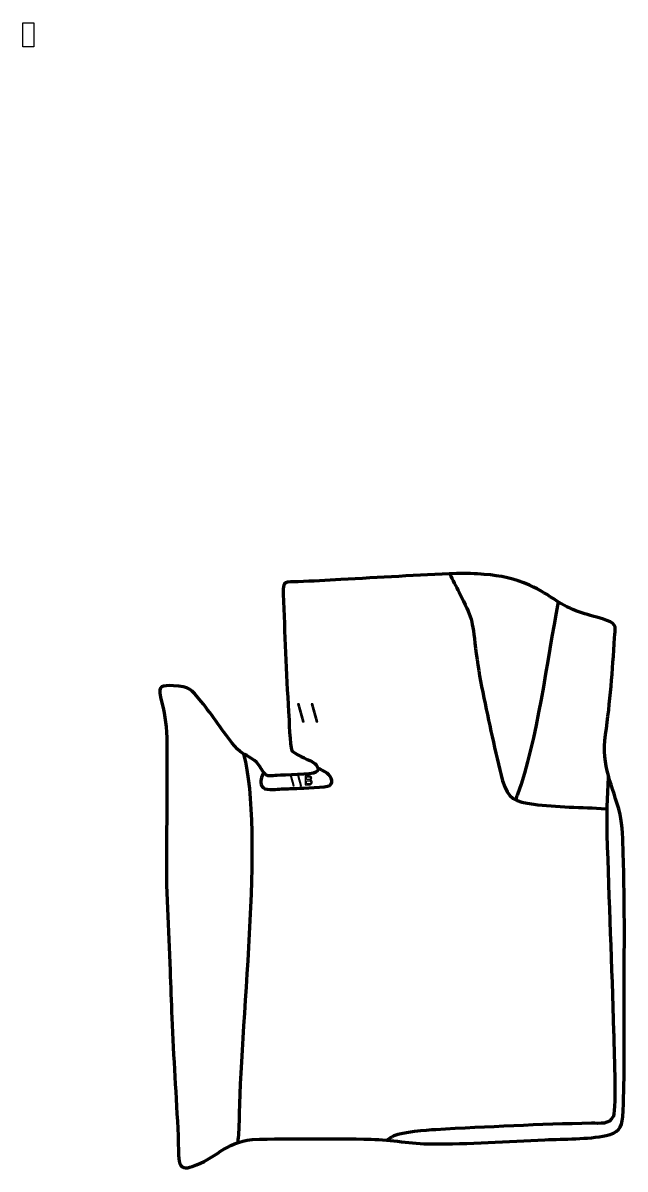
# Model space of a CAD drawing. Header units: millimetres. Extents: x -1014 to -155, y -40 to 1593.
import ezdxf

# ---------------------------------------------------------------- set-up
doc = ezdxf.new("R2010")
doc.units = ezdxf.units.MM
doc.header["$MEASUREMENT"] = 0
doc.header["$XCLIPFRAME"] = 0
for name, color, linetype in [('layer 1', 7, 'Continuous'), ('layer 2', 7, 'Continuous'), ('layer 3', 7, 'Continuous')]:
    doc.layers.add(name, color=color, linetype=linetype)
picture_1 = doc.add_image_def('image1.jpg', size_in_pixel=(79826, 177391))

msp = doc.modelspace()

# ---------------------------------------------------------------- linework, layer by layer
at = {"layer": 'layer 2', "color": 142, "lineweight": 158}
for points, knots in [([(-405.3516, 808.2372), (-400.8651, 799.3393), (-396.3786, 790.4414), (-391.8921, 781.5435), (-391.8921, 781.5435), (-372.6292, 744.3384), (-373.4657, 743.7137), (-368.295, 701.9732), (-368.295, 701.9732), (-365.577, 680.0316), (-362.688, 660.9467), (-358.1142, 639.2611), (-358.1142, 639.2611), (-349.1272, 596.5511), (-340.5595, 555.5369), (-329.7586, 513.0958), (-329.7586, 513.0958), (-321.9496, 486.9329), (-311.7623, 483.1638), (-285.4936, 479.729), (-285.4936, 479.729), (-253.4868, 475.5438), (-216.2315, 475.5255), (-183.167, 473.3286)], [0, 0, 0, 0, 0.142857143, 0.142857143, 0.142857143, 0.142857143, 0.285714286, 0.285714286, 0.285714286, 0.285714286, 0.428571429, 0.428571429, 0.428571429, 0.428571429, 0.571428571, 0.571428571, 0.571428571, 0.571428571, 0.714285714, 0.714285714, 0.714285714, 0.714285714, 1, 1, 1, 1]), ([(-250.5006, 768.0406), (-266.4011, 686.3647), (-280.6443, 569.7201), (-308.4621, 493.7784), (-308.4621, 493.7784), (-309.3243, 491.4462), (-310.1792, 489.1132), (-311.0248, 486.7749)], [0, 0, 0, 0, 0.333333333, 0.333333333, 0.333333333, 0.333333333, 1, 1, 1, 1]), ([(-706.8349, -2.4906), (-706.2567, 7.4808), (-705.1516, 17.4357), (-705.1004, 27.4237), (-705.1004, 27.4237), (-704.4606, 152.2631), (-668.763, 441.2157), (-698.6983, 551.1908)], [0, 0, 0, 0, 0.333333333, 0.333333333, 0.333333333, 0.333333333, 1, 1, 1, 1]), ([(-670.4199, 524.6346), (-673.8673, 519.0106), (-675.9982, 512.0196), (-673.0716, 505.6211), (-673.0716, 505.6211), (-669.8037, 498.4762), (-654.4621, 500.8534), (-647.9268, 501.2676), (-647.9268, 501.2676), (-639.7879, 501.7835), (-631.4604, 501.9933), (-623.297, 502.298), (-623.297, 502.298), (-615.3458, 502.7649), (-580.7663, 503.5845), (-576.2265, 506.5514), (-576.2265, 506.5514), (-569.0199, 511.2612), (-576.386, 521.9239), (-582.0768, 525.5825), (-582.0768, 525.5825), (-585.3518, 527.6879), (-589.146, 529.1633), (-592.7575, 530.5901)], [0, 0, 0, 0, 0.142857143, 0.142857143, 0.142857143, 0.142857143, 0.285714286, 0.285714286, 0.285714286, 0.285714286, 0.428571429, 0.428571429, 0.428571429, 0.428571429, 0.571428571, 0.571428571, 0.571428571, 0.571428571, 0.714285714, 0.714285714, 0.714285714, 0.714285714, 1, 1, 1, 1]), ([(-179.128, 521.2024), (-180.643, 492.0833), (-181.9706, 465.9975), (-181.0662, 436.7075), (-181.0662, 436.7075), (-178.299, 343.1305), (-174.0907, 248.4621), (-171.5041, 155.5986), (-171.5041, 155.5986), (-170.9384, 135.2905), (-167.6962, 48.7086), (-171.9024, 35.2327), (-171.9024, 35.2327), (-177.2521, 22.4771), (-191.3601, 25.2516), (-202.9687, 25.0412), (-202.9687, 25.0412), (-276.7367, 23.6832), (-351.186, 19.9505), (-424.8732, 15.8775), (-424.8732, 15.8775), (-439.6431, 15.0611), (-472.0051, 12.6495), (-484.7251, 7.0247), (-484.7251, 7.0247), (-488.2859, 5.3338), (-491.5921, 3.1522), (-494.8753, 0.986)], [0, 0, 0, 0, 0.125, 0.125, 0.125, 0.125, 0.25, 0.25, 0.25, 0.25, 0.375, 0.375, 0.375, 0.375, 0.5, 0.5, 0.5, 0.5, 0.625, 0.625, 0.625, 0.625, 0.75, 0.75, 0.75, 0.75, 1, 1, 1, 1])]:
    msp.add_open_spline(points, degree=3, knots=knots, dxfattribs=at)
at = {"layer": 'layer 2', "color": 142}
for points, knots in [([(-615.0792, 596.931), (-615.0792, 596.931), (-622.3817, 623.0365), (-622.3817, 623.0365), (-622.3817, 623.0365), (-622.3817, 623.0365), (-619.9005, 623.0365), (-619.9005, 623.0365), (-619.9005, 623.0365), (-619.9005, 623.0365), (-612.598, 596.931), (-612.598, 596.931), (-612.598, 596.931), (-612.598, 596.931), (-615.0792, 596.931), (-615.0792, 596.931)], [0, 0, 0, 0, 0.2, 0.2, 0.2, 0.2, 0.4, 0.4, 0.4, 0.4, 0.6, 0.6, 0.6, 0.6, 1, 1, 1, 1]), ([(-595.4766, 596.931), (-595.4766, 596.931), (-602.7791, 623.0365), (-602.7791, 623.0365), (-602.7791, 623.0365), (-602.7791, 623.0365), (-600.2979, 623.0365), (-600.2979, 623.0365), (-600.2979, 623.0365), (-600.2979, 623.0365), (-592.9954, 596.931), (-592.9954, 596.931), (-592.9954, 596.931), (-592.9954, 596.931), (-595.4766, 596.931), (-595.4766, 596.931)], [0, 0, 0, 0, 0.2, 0.2, 0.2, 0.2, 0.4, 0.4, 0.4, 0.4, 0.6, 0.6, 0.6, 0.6, 1, 1, 1, 1]), ([(-628.1432, 505.8251), (-628.1432, 505.8251), (-632.0167, 519.6725), (-632.0167, 519.6725), (-632.0167, 519.6725), (-632.0167, 519.6725), (-630.7006, 519.6725), (-630.7006, 519.6725), (-630.7006, 519.6725), (-630.7006, 519.6725), (-626.8271, 505.8251), (-626.8271, 505.8251), (-626.8271, 505.8251), (-626.8271, 505.8251), (-628.1432, 505.8251), (-628.1432, 505.8251)], [0, 0, 0, 0, 0.2, 0.2, 0.2, 0.2, 0.4, 0.4, 0.4, 0.4, 0.6, 0.6, 0.6, 0.6, 1, 1, 1, 1]), ([(-617.7452, 505.8251), (-617.7452, 505.8251), (-621.6187, 519.6725), (-621.6187, 519.6725), (-621.6187, 519.6725), (-621.6187, 519.6725), (-620.3026, 519.6725), (-620.3026, 519.6725), (-620.3026, 519.6725), (-620.3026, 519.6725), (-616.4291, 505.8251), (-616.4291, 505.8251), (-616.4291, 505.8251), (-616.4291, 505.8251), (-617.7452, 505.8251), (-617.7452, 505.8251)], [0, 0, 0, 0, 0.2, 0.2, 0.2, 0.2, 0.4, 0.4, 0.4, 0.4, 0.6, 0.6, 0.6, 0.6, 1, 1, 1, 1]), ([(-611.1637, 507.2758), (-611.1637, 507.2758), (-611.1637, 520.3376), (-611.1637, 520.3376), (-611.1637, 520.3376), (-611.1637, 520.3376), (-606.2625, 520.3376), (-606.2625, 520.3376), (-606.2625, 520.3376), (-605.2652, 520.3376), (-604.4656, 520.2068), (-603.8605, 519.9423), (-603.8605, 519.9423), (-603.2585, 519.6778), (-602.7872, 519.2704), (-602.4467, 518.7201), (-602.4467, 518.7201), (-602.1031, 518.1728), (-601.9329, 517.5981), (-601.9329, 516.9961), (-601.9329, 516.9961), (-601.9329, 516.4397), (-602.0849, 515.9137), (-602.3859, 515.4212), (-602.3859, 515.4212), (-602.6869, 514.9286), (-603.143, 514.5303), (-603.7541, 514.2263), (-603.7541, 514.2263), (-602.9636, 513.9952), (-602.3555, 513.5999), (-601.9329, 513.0405), (-601.9329, 513.0405), (-601.5072, 512.4841), (-601.2944, 511.8243), (-601.2944, 511.0642), (-601.2944, 511.0642), (-601.2944, 510.45), (-601.4251, 509.8815), (-601.6836, 509.3555), (-601.6836, 509.3555), (-601.942, 508.8295), (-602.2612, 508.4251), (-602.6413, 508.1393), (-602.6413, 508.1393), (-603.0214, 507.8565), (-603.4987, 507.6407), (-604.0703, 507.4947), (-604.0703, 507.4947), (-604.645, 507.3488), (-605.3473, 507.2758), (-606.1804, 507.2758), (-606.1804, 507.2758), (-606.1804, 507.2758), (-611.1637, 507.2758), (-611.1637, 507.2758)], [0, 0, 0, 0, 0.066666667, 0.066666667, 0.066666667, 0.066666667, 0.133333333, 0.133333333, 0.133333333, 0.133333333, 0.2, 0.2, 0.2, 0.2, 0.266666667, 0.266666667, 0.266666667, 0.266666667, 0.333333333, 0.333333333, 0.333333333, 0.333333333, 0.4, 0.4, 0.4, 0.4, 0.466666667, 0.466666667, 0.466666667, 0.466666667, 0.533333333, 0.533333333, 0.533333333, 0.533333333, 0.6, 0.6, 0.6, 0.6, 0.666666667, 0.666666667, 0.666666667, 0.666666667, 0.733333333, 0.733333333, 0.733333333, 0.733333333, 0.8, 0.8, 0.8, 0.8, 0.866666667, 0.866666667, 0.866666667, 0.866666667, 1, 1, 1, 1]), ([(-609.4306, 514.8465), (-609.4306, 514.8465), (-606.606, 514.8465), (-606.606, 514.8465), (-606.606, 514.8465), (-605.8399, 514.8465), (-605.2895, 514.8982), (-604.9581, 514.9985), (-604.9581, 514.9985), (-604.5173, 515.1293), (-604.1859, 515.3482), (-603.9639, 515.6522), (-603.9639, 515.6522), (-603.7419, 515.9563), (-603.6294, 516.3363), (-603.6294, 516.7954), (-603.6294, 516.7954), (-603.6294, 517.2302), (-603.7328, 517.6133), (-603.9426, 517.9417), (-603.9426, 517.9417), (-604.1494, 518.2731), (-604.4473, 518.5011), (-604.8335, 518.6228), (-604.8335, 518.6228), (-605.2196, 518.7444), (-605.8824, 518.8052), (-606.8189, 518.8052), (-606.8189, 518.8052), (-606.8189, 518.8052), (-609.4306, 518.8052), (-609.4306, 518.8052), (-609.4306, 518.8052), (-609.4306, 518.8052), (-609.4306, 514.8465), (-609.4306, 514.8465)], [0, 0, 0, 0, 0.1, 0.1, 0.1, 0.1, 0.2, 0.2, 0.2, 0.2, 0.3, 0.3, 0.3, 0.3, 0.4, 0.4, 0.4, 0.4, 0.5, 0.5, 0.5, 0.5, 0.6, 0.6, 0.6, 0.6, 0.7, 0.7, 0.7, 0.7, 0.8, 0.8, 0.8, 0.8, 1, 1, 1, 1]), ([(-609.4306, 508.8082), (-609.4306, 508.8082), (-606.1773, 508.8082), (-606.1773, 508.8082), (-606.1773, 508.8082), (-605.6179, 508.8082), (-605.2257, 508.8295), (-604.9977, 508.872), (-604.9977, 508.872), (-604.6024, 508.942), (-604.2679, 509.0605), (-604.0004, 509.2278), (-604.0004, 509.2278), (-603.7328, 509.395), (-603.5139, 509.6382), (-603.3406, 509.9575), (-603.3406, 509.9575), (-603.1673, 510.2767), (-603.0822, 510.6446), (-603.0822, 511.0612), (-603.0822, 511.0612), (-603.0822, 511.5507), (-603.2068, 511.9733), (-603.4592, 512.3351), (-603.4592, 512.3351), (-603.7085, 512.6969), (-604.0551, 512.9493), (-604.499, 513.0952), (-604.499, 513.0952), (-604.9399, 513.2412), (-605.5784, 513.3141), (-606.4084, 513.3141), (-606.4084, 513.3141), (-606.4084, 513.3141), (-609.4306, 513.3141), (-609.4306, 513.3141), (-609.4306, 513.3141), (-609.4306, 513.3141), (-609.4306, 508.8082), (-609.4306, 508.8082)], [0, 0, 0, 0, 0.090909091, 0.090909091, 0.090909091, 0.090909091, 0.181818182, 0.181818182, 0.181818182, 0.181818182, 0.272727273, 0.272727273, 0.272727273, 0.272727273, 0.363636364, 0.363636364, 0.363636364, 0.363636364, 0.454545455, 0.454545455, 0.454545455, 0.454545455, 0.545454545, 0.545454545, 0.545454545, 0.545454545, 0.636363636, 0.636363636, 0.636363636, 0.636363636, 0.727272727, 0.727272727, 0.727272727, 0.727272727, 0.818181818, 0.818181818, 0.818181818, 0.818181818, 1, 1, 1, 1])]:
    msp.add_open_spline(points, degree=3, knots=knots, dxfattribs=at)
at = {"layer": 'layer 3', "color": 242, "lineweight": 158}
msp.add_open_spline([(-803.8144, 243.0101), (-803.8144, 243.0101), (-809.1061, 364.4539), (-809.1061, 364.4539), (-809.1061, 364.4539), (-808.9657, 434.3815), (-808.1538, 504.4627), (-808.6007, 574.3582), (-808.6007, 574.3582), (-809.3459, 597.3259), (-812.1026, 610.0301), (-817.3023, 632.0856), (-817.3023, 632.0856), (-821.4512, 649.6842), (-815.5918, 648.9416), (-799.0839, 648.6108), (-799.0839, 648.6108), (-775.5941, 647.9676), (-774.0435, 643.4293), (-759.5371, 626.1321), (-759.5371, 626.1321), (-742.6207, 605.5984), (-728.6024, 583.0836), (-712.0805, 562.725), (-712.0805, 562.725), (-699.7183, 548.3343), (-695.588, 551.828), (-683.5625, 541.9723), (-683.5625, 541.9723), (-675.107, 534.7536), (-676.097, 532.4647), (-670.4199, 524.6346), (-670.4199, 524.6346), (-665.4556, 517.7877), (-658.8388, 520.3497), (-651.1121, 520.7917), (-651.1121, 520.7917), (-641.4469, 521.3094), (-601.7658, 521.8563), (-595.8374, 525.4334), (-595.8374, 525.4334), (-588.0288, 530.1451), (-596.7503, 537.8064), (-601.8574, 540.4979), (-601.8574, 540.4979), (-607.244, 543.3367), (-627.5076, 552.2825), (-630.4094, 555.8115), (-630.4094, 555.8115), (-633.2421, 563.572), (-634.0663, 599.8941), (-634.864, 611.4676), (-634.864, 611.4676), (-638.6745, 667.3626), (-640.211, 723.3286), (-642.6113, 779.2899), (-642.6113, 779.2899), (-643.4631, 798.9587), (-639.3889, 796.2033), (-621.3186, 796.8281), (-621.3186, 796.8281), (-601.0413, 797.5292), (-580.6039, 798.7428), (-560.3334, 799.8385), (-560.3334, 799.8385), (-505.4577, 802.8398), (-450.3628, 806.3589), (-395.477, 808.6646), (-395.477, 808.6646), (-383.7392, 809.1577), (-367.7205, 808.2799), (-355.8579, 807.3481), (-355.8579, 807.3481), (-332.2073, 805.4905), (-313.2812, 801.0916), (-291.4226, 791.9196), (-291.4226, 791.9196), (-274.8616, 784.5323), (-266.4619, 778.5473), (-251.6688, 768.7579), (-251.6688, 768.7579), (-226.1194, 752.935), (-208.1526, 750.5834), (-180.9647, 741.6527), (-180.9647, 741.6527), (-166.0168, 736.3102), (-169.0093, 730.68), (-170.0571, 716.8545), (-170.0571, 716.8545), (-173.4553, 670.2899), (-176.002, 625.4566), (-183.1495, 579.1621), (-183.1495, 579.1621), (-188.9921, 532.8992), (-173.2065, 507.4776), (-162.2039, 465.2302), (-162.2039, 465.2302), (-158.5491, 451.1963), (-158.5198, 425.7426), (-157.9082, 410.3911), (-157.9082, 410.3911), (-155.167, 334.4561), (-156.5874, 257.4089), (-156.547, 181.3347), (-156.547, 181.3347), (-156.5243, 132.7681), (-155.8073, 82.7534), (-158.495, 34.3305), (-158.495, 34.3305), (-159.4126, 17.7992), (-165.8991, 11.004), (-182.0634, 7.541), (-182.0634, 7.541), (-208.6741, 2.2103), (-241.7926, 2.745), (-269.3523, 1.5132), (-269.3523, 1.5132), (-322.8183, -0.8936), (-377.9512, -4.6123), (-431.351, -4.4771), (-431.351, -4.4771), (-460.1046, -4.2711), (-487.9547, 1.7593), (-517.2351, 2.303), (-517.2351, 2.303), (-573.4601, 3.2994), (-630.4693, 3.5415), (-686.6734, 1.9817), (-686.6734, 1.9817), (-725.9426, -2.5038), (-739.0817, -25.7298), (-772.1221, -36.5824), (-772.1221, -36.5824), (-781.3805, -39.6235), (-789.1579, -40.2274), (-790.8031, -28.7978), (-790.8031, -28.7978), (-792.335, -18.1555), (-792.007, -3.9751), (-792.4484, 7.1057), (-792.4484, 7.1057), (-794.9176, 63.2429), (-799.2201, 119.2493), (-801.3078, 175.4885), (-801.3078, 175.4885), (-802.1434, 197.9957), (-802.9788, 220.5029), (-803.8144, 243.0101)], degree=3, knots=[0, 0, 0, 0, 0.026315789, 0.026315789, 0.026315789, 0.026315789, 0.052631579, 0.052631579, 0.052631579, 0.052631579, 0.078947368, 0.078947368, 0.078947368, 0.078947368, 0.105263158, 0.105263158, 0.105263158, 0.105263158, 0.131578947, 0.131578947, 0.131578947, 0.131578947, 0.157894737, 0.157894737, 0.157894737, 0.157894737, 0.184210526, 0.184210526, 0.184210526, 0.184210526, 0.210526316, 0.210526316, 0.210526316, 0.210526316, 0.236842105, 0.236842105, 0.236842105, 0.236842105, 0.263157895, 0.263157895, 0.263157895, 0.263157895, 0.289473684, 0.289473684, 0.289473684, 0.289473684, 0.315789474, 0.315789474, 0.315789474, 0.315789474, 0.342105263, 0.342105263, 0.342105263, 0.342105263, 0.368421053, 0.368421053, 0.368421053, 0.368421053, 0.394736842, 0.394736842, 0.394736842, 0.394736842, 0.421052632, 0.421052632, 0.421052632, 0.421052632, 0.447368421, 0.447368421, 0.447368421, 0.447368421, 0.473684211, 0.473684211, 0.473684211, 0.473684211, 0.5, 0.5, 0.5, 0.5, 0.526315789, 0.526315789, 0.526315789, 0.526315789, 0.552631579, 0.552631579, 0.552631579, 0.552631579, 0.578947368, 0.578947368, 0.578947368, 0.578947368, 0.605263158, 0.605263158, 0.605263158, 0.605263158, 0.631578947, 0.631578947, 0.631578947, 0.631578947, 0.657894737, 0.657894737, 0.657894737, 0.657894737, 0.684210526, 0.684210526, 0.684210526, 0.684210526, 0.710526316, 0.710526316, 0.710526316, 0.710526316, 0.736842105, 0.736842105, 0.736842105, 0.736842105, 0.763157895, 0.763157895, 0.763157895, 0.763157895, 0.789473684, 0.789473684, 0.789473684, 0.789473684, 0.815789474, 0.815789474, 0.815789474, 0.815789474, 0.842105263, 0.842105263, 0.842105263, 0.842105263, 0.868421053, 0.868421053, 0.868421053, 0.868421053, 0.894736842, 0.894736842, 0.894736842, 0.894736842, 0.921052632, 0.921052632, 0.921052632, 0.921052632, 0.947368421, 0.947368421, 0.947368421, 0.947368421, 1, 1, 1, 1], dxfattribs=at)

# ---------------------------------------------------------------- pictures from other files: only their frames are drawn
at = {"layer": 'layer 1', "color": 0}
image = msp.add_image(picture_1, insert=(-999.7679, -882.7991), size_in_units=(1108.6944, 2463.7639), dxfattribs=at)
image.set_boundary_path([(-999.768, -882.799), (108.927, 1580.967)])
image.dxf.flags = 3

doc.saveas('drawing.dxf')
